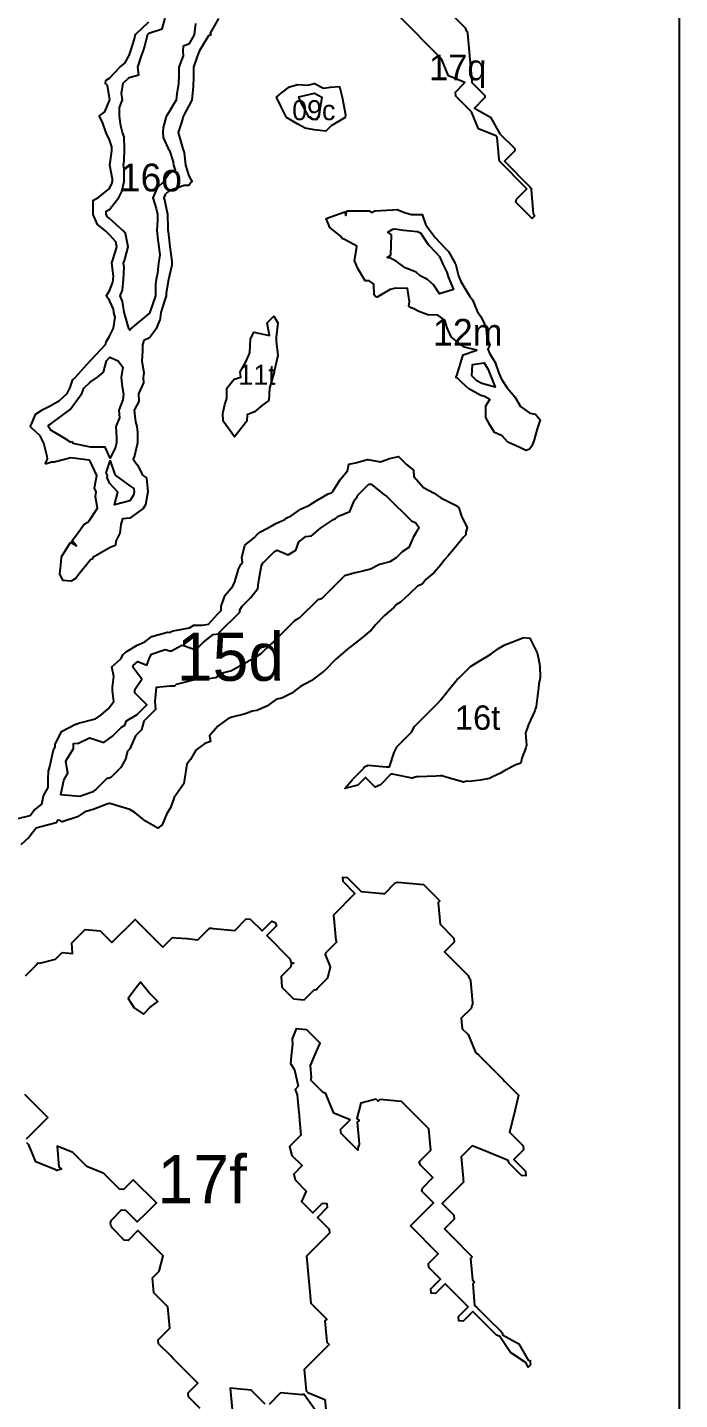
# Model space of a CAD drawing. Header units: millimetres. Extents: x 0 to 500, y 0 to 700.
# Drawn here: x 418.6 to 500, y 436.9 to 608.1 of the extents above; entities that cross this region are included whole.
import ezdxf
from ezdxf.enums import TextEntityAlignment as Align

# ---------------------------------------------------------------- set-up
doc = ezdxf.new("R2010")
doc.units = ezdxf.units.MM
for name, color, linetype in [('CORTE', 1, 'Continuous'), ('GRABADO', 5, 'Continuous'), ('HOJA', 8, 'Continuous')]:
    doc.layers.add(name, color=color, linetype=linetype)

msp = doc.modelspace()

# ---------------------------------------------------------------- linework, layer by layer
at = {"layer": 'CORTE'}
for points in [[(471.73, 609.53), (473.24, 608.03), (473.37, 607.69), (473.5, 607.57), (473.52, 607.32), (473.77, 604.59), (473.79, 604.37), (473.81, 604.15), (474.06, 601.41), (474.08, 601.22), (475.69, 599.61), (475.71, 599.34), (474.41, 598.04), (476.41, 596.91), (477.57, 594.84), (479.43, 592.98), (479.46, 592.71), (478.14, 591.39), (481.32, 588.21), (481.41, 588.06), (481.51, 587.96), (481.47, 587.83), (481.74, 584.9), (481.78, 584.8), (481.89, 584.53), (481.61, 584.24), (481.32, 584.53), (479.56, 586.29), (479.65, 586.67), (480.96, 587.97), (477.53, 591.4), (477.51, 591.64), (477.26, 594.35), (477.06, 594.56), (474.93, 595.43), (474.05, 597.56), (473.83, 597.79), (473.59, 598.03), (472.08, 599.54), (472.03, 600.03), (473.22, 601.22), (471.18, 602.06), (470.3, 604.19), (464.87, 609.63)], [(442.46, 609.22), (441.41, 607.36), (441.5, 607.27), (441.51, 607.27), (441.51, 607.26), (441.52, 607.25), (441.52, 607.24), (441.52, 607.24), (441.52, 607.23), (441.53, 607.22), (441.53, 607.21), (441.53, 607.21), (441.52, 607.2), (441.52, 607.19), (441.52, 607.18), (441.51, 607.18), (441.51, 607.17), (441.51, 607.17), (441.5, 607.16), (441.49, 607.16), (441.48, 607.15), (441.47, 607.14), (441.26, 607.09), (441.22, 607.06), (440.06, 605.15), (439.75, 604.35), (439.34, 603.13), (439.34, 601.56), (439.34, 601.55), (439.3, 601.1), (439.3, 600.68), (439.3, 600.68), (439.14, 599.06), (439.14, 599.05), (439.14, 599.04), (439.14, 599.04), (439.13, 599.03), (438.78, 598.3), (438.78, 598.3), (438.27, 597.41), (438.04, 597), (437.86, 596.24), (437.86, 596.24), (437.43, 594.99), (437.78, 593.81), (438.03, 592.97), (438.2, 592.49), (438.2, 592.48), (438.2, 592.48), (438.2, 592.47), (438.33, 590.93), (438.78, 589.57), (439.01, 589.11), (439.13, 588.91), (439.13, 588.91), (439.14, 588.9), (439.14, 588.89), (439.14, 588.89), (439.14, 588.88), (439.14, 588.87), (439.14, 588.87), (439.14, 588.86), (439.14, 588.85), (439.13, 588.84), (439.13, 588.83), (439.13, 588.83), (439.12, 588.82), (438.96, 588.67), (438.78, 588.39), (438.77, 588.39), (438.77, 588.38), (438.76, 588.37), (438.74, 588.36), (438.74, 588.36), (438.73, 588.36), (438.72, 588.36), (438.2, 588.36), (436.31, 587.73), (435.8, 587.24), (435.63, 586.83), (435.77, 586.38), (435.77, 586.37), (436.1, 584.81), (436.1, 584.81), (436.1, 584.8), (436.16, 582.91), (436.16, 582.91), (436.15, 582.76), (436.17, 582.63), (436.34, 581.14), (436.4, 580.73), (436.65, 578.95), (436.65, 578.94), (436.66, 578.69), (436.66, 578.68), (436.64, 578.43), (436.64, 578.43), (436.63, 578.42), (436.34, 577.2), (436.22, 576.63), (435.93, 574.95), (435.93, 574.61), (435.93, 574.6), (435.93, 574.59), (435.93, 574.59), (435.76, 574.11), (435.28, 572.55), (435.13, 571.53), (435.12, 571.53), (435.12, 571.52), (434.7, 570.5), (434.7, 570.5), (434.69, 570.49), (434.69, 570.49), (433.88, 569.39), (433.88, 569.39), (433.87, 569.38), (433.86, 569.37), (433.16, 569.05), (432.99, 568.48), (432.99, 567.74), (432.92, 566.46), (433.16, 565.04), (433.16, 565.04), (433.16, 565.03), (433.16, 565.02), (433.07, 564.42), (433.12, 563.77), (433.12, 563.77), (433.12, 563.76), (433.12, 563.75), (433.12, 563.75), (433.11, 563.74), (432.5, 562.37), (432.54, 561.47), (432.54, 561.47), (432.54, 561.46), (432.54, 561.45), (432.54, 561.44), (432.53, 561.44), (431.94, 560.33), (432.13, 558.89), (432.26, 558.32), (432.26, 558.32), (432.36, 557.55), (432.36, 557.55), (432.36, 556.27), (432.36, 556.26), (432.36, 556.25), (431.98, 554.65), (431.98, 554.65), (431.83, 554.24), (432.34, 553.52), (432.35, 553.52), (432.98, 552.24), (433.47, 551.92), (433.47, 551.91), (433.48, 551.91), (433.48, 551.91), (433.49, 551.9), (433.49, 551.89), (433.5, 551.88), (433.5, 551.87), (433.5, 551.87), (433.66, 550.16), (433.66, 550.15), (433.66, 550.15), (433.66, 550.14), (433.36, 548.55), (433.35, 548.55), (433.35, 548.54), (433.35, 548.53), (433.35, 548.53), (433.06, 548.07), (433.06, 548.07), (433.05, 548.06), (431.42, 546.89), (431.42, 546.89), (431.41, 546.88), (431.39, 546.87), (431.39, 546.87), (430.51, 546.78), (430.3, 546.06), (430.17, 545), (430.17, 545), (430.17, 544.99), (430.17, 544.98), (430.17, 544.98), (429.64, 544.02), (429.61, 543.53), (429.61, 543.52), (429.6, 543.52), (429.6, 543.51), (429.6, 543.5), (429.6, 543.5), (429.59, 543.49), (429.59, 543.49), (429.58, 543.48), (429.58, 543.48), (429.57, 543.47), (429.56, 543.47), (428.97, 543.21), (426.8, 541.95), (426.76, 541.81), (426.76, 541.81), (426.76, 541.8), (426.76, 541.79), (426.75, 541.79), (426.74, 541.78), (426.73, 541.77), (426.72, 541.76), (426.71, 541.76), (426.71, 541.76), (426.53, 541.73), (425.08, 539.92), (424.7, 539.42), (424.7, 539.41), (424.69, 539.41), (424.69, 539.4), (424.08, 539.01), (424.08, 539.01), (424.07, 539.01), (424.07, 539), (424.06, 539), (424.05, 539), (424.04, 539), (423.09, 539.11), (423.09, 539.11), (423.07, 539.11), (423.06, 539.12), (423.06, 539.12), (423.05, 539.12), (423.05, 539.13), (423.04, 539.14), (423.04, 539.14), (423.03, 539.15), (422.67, 539.93), (422.67, 539.94), (422.66, 539.95), (422.66, 539.95), (422.66, 539.96), (422.66, 539.97), (422.66, 539.97), (422.79, 540.95), (422.86, 542.01), (422.86, 542.01), (422.86, 542.02), (422.86, 542.03), (422.87, 542.03), (422.87, 542.04), (423.98, 543.79), (423.98, 543.8), (423.99, 543.81), (424, 543.82), (424.01, 543.82), (424.02, 543.83), (424.02, 543.83), (424.03, 543.83), (424.04, 543.83), (424.04, 543.83), (424.05, 543.83), (424.06, 543.83), (424.06, 543.83), (424.07, 543.82), (424.07, 543.82), (424.77, 543.41), (424.23, 543.99), (424.23, 543.99), (424.22, 544.01), (424.22, 544.01), (424.21, 544.02), (424.21, 544.03), (424.21, 544.03), (424.21, 544.04), (424.21, 544.05), (424.21, 544.06), (424.21, 544.06), (424.22, 544.07), (424.22, 544.08), (424.67, 544.66), (425.69, 546.12), (425.7, 546.13), (425.71, 546.14), (425.71, 546.14), (425.72, 546.14), (426.16, 546.37), (426.43, 546.65), (427.39, 548.13), (427.12, 549.55), (427.12, 549.55), (427.12, 549.56), (427.12, 549.57), (427.19, 550.14), (427, 550.61), (426.99, 550.62), (426.99, 550.62), (426.99, 550.63), (426.99, 550.64), (426.99, 550.64), (426.99, 550.65), (427.28, 552.18), (426.43, 554.08), (426.39, 554.1), (425.99, 554.16), (424.05, 554.41), (423.08, 554.16), (421.98, 553.85), (421.97, 553.85), (421.97, 553.85), (421.61, 553.85), (420.99, 553.64), (420.98, 553.63), (420.96, 553.63), (420.93, 553.64), (420.92, 553.65), (420.91, 553.66), (420.9, 553.67), (420.9, 553.67), (420.9, 553.68), (420.9, 553.69), (420.89, 553.69), (420.89, 553.7), (420.89, 553.71), (420.89, 553.72), (420.89, 553.72), (420.9, 553.73), (420.9, 553.74), (421.12, 554.24), (421.08, 554.58), (420.68, 556.24), (420.2, 557.15), (419.1, 558.17), (419.1, 558.18), (419.02, 558.25), (419.02, 558.25), (419.01, 558.26), (419.01, 558.27), (419.01, 558.28), (419, 558.28), (419, 558.29), (419, 558.3), (419, 558.31), (419, 558.31), (419, 558.32), (419, 558.33), (419.01, 558.33), (419.08, 558.51), (419.08, 558.51), (419.68, 559.87), (419.69, 559.88), (419.69, 559.89), (419.69, 559.89), (419.7, 559.9), (419.71, 559.9), (419.71, 559.9), (420.54, 560.41), (421.56, 560.93), (422.61, 561.56), (423.58, 562.43), (423.97, 563.17), (424.31, 564.17), (424.31, 564.17), (424.31, 564.18), (424.32, 564.18), (424.32, 564.18), (424.32, 564.19), (424.62, 564.47), (426.43, 566.44), (426.43, 566.45), (426.46, 566.47), (426.46, 566.48), (426.46, 566.48), (426.47, 566.49), (426.47, 566.5), (426.47, 566.5), (426.63, 566.67), (428.35, 568.53), (428.46, 568.86), (428.46, 568.86), (428.46, 568.87), (428.87, 569.57), (429.35, 570.56), (429.58, 571.96), (429.41, 572.55), (429.41, 572.56), (429.35, 572.96), (428.87, 574.04), (428.5, 574.57), (428.49, 574.57), (428.49, 574.58), (428.49, 574.58), (428.48, 574.59), (428.48, 574.6), (428.48, 574.61), (428.48, 574.61), (428.48, 574.62), (428.49, 574.63), (428.49, 574.64), (428.49, 574.65), (428.86, 575.23), (429.29, 576.3), (429.33, 576.65), (429.35, 577.05), (429.14, 578.68), (429.14, 578.68), (429.14, 578.69), (429.14, 578.7), (429.15, 578.71), (429.61, 580.12), (429.78, 580.73), (429.66, 581.35), (428.88, 582.22), (428.37, 582.7), (427.37, 583.49), (427.37, 583.49), (427.36, 583.5), (427.36, 583.51), (427.35, 583.51), (426.83, 584.77), (426.83, 584.78), (426.83, 584.79), (426.83, 584.8), (426.83, 586.49), (426.83, 586.5), (426.83, 586.51), (426.83, 586.51), (426.83, 586.52), (426.84, 586.53), (426.84, 586.54), (426.85, 586.55), (426.86, 586.56), (426.87, 586.56), (427.52, 586.9), (428.87, 588.02), (429.17, 588.64), (429.23, 588.88), (429.23, 589.18), (428.9, 590.9), (428.9, 590.91), (428.9, 590.92), (428.9, 590.92), (429.15, 592.71), (429.16, 592.95), (429.15, 593.19), (428.86, 594.08), (428.47, 594.96), (428.46, 594.96), (427.98, 596.26), (427.62, 597), (427.62, 597), (427.62, 597.01), (427.62, 597.01), (427.62, 597.02), (427.62, 597.03), (427.62, 597.04), (427.62, 597.04), (427.62, 597.05), (427.62, 597.06), (427.63, 597.07), (427.63, 597.07), (427.64, 597.08), (427.64, 597.08), (427.64, 597.08), (428.27, 597.57), (428.86, 598.99), (428.89, 599.07), (428.86, 599.33), (428.62, 600.86), (428.39, 601.05), (428.39, 601.05), (428.38, 601.06), (428.37, 601.07), (428.37, 601.09), (428.37, 601.1), (428.37, 601.1), (428.37, 601.11), (428.37, 601.11), (428.43, 601.47), (428.44, 601.48), (428.44, 601.49), (428.44, 601.49), (428.44, 601.49), (428.45, 601.5), (428.45, 601.51), (428.46, 601.51), (428.46, 601.52), (428.47, 601.52), (428.88, 601.75), (430.18, 603.19), (430.19, 603.2), (430.19, 603.2), (430.77, 603.65), (431.31, 604.6), (431.52, 605.2), (431.98, 606.67), (432.13, 607.24), (432.13, 607.24), (432.13, 607.25), (432.13, 607.26), (432.14, 607.26), (432.14, 607.27), (432.14, 607.27), (433.77, 608.79)], [(417.44, 509.41), (418.97, 509.79), (419.43, 510.41), (420.42, 511.18), (420.65, 512.21), (421.2, 513.25), (421.2, 514.29), (421.27, 515.29), (421.44, 515.89), (421.87, 517.95), (422, 518.23), (422.08, 518.36), (422.08, 518.64), (422.88, 520.26), (424.63, 521.19), (424.78, 521.19), (424.84, 521.22), (424.99, 521.3), (427.12, 521.83), (427.79, 522.29), (428.72, 523.08), (429.42, 523.99), (429.26, 525.34), (429.23, 525.78), (429.41, 527.11), (429.16, 528.34), (430.28, 529.31), (430.57, 529.86), (430.96, 530.18), (432.33, 531.03), (433.26, 531.46), (434.14, 532.1), (436.11, 532.65), (436.33, 532.6), (436.46, 532.67), (436.81, 532.8), (438.83, 533.18), (439.38, 533.5), (440.44, 533.53), (441.23, 533.66), (442.36, 534.9), (442.81, 535.36), (442.81, 535.9), (443.32, 537.27), (444.26, 538.38), (444.52, 538.93), (444.98, 540.49), (445.27, 541.08), (445.45, 541.39), (445.4, 541.95), (445.75, 543.49), (446.95, 544.44), (447.3, 544.85), (447.73, 545.17), (449.13, 545.93), (449.63, 546.19), (450.73, 546.7), (451, 546.93), (451.54, 547.18), (452.78, 548.04), (453.72, 548.47), (454.67, 549.03), (456.15, 549.91), (456.56, 550.03), (456.69, 550.14), (457.69, 551.74), (458.56, 552.79), (458.72, 553.6), (459.55, 553.76), (461.08, 554.18), (461.11, 554.19), (462.69, 553.9), (463.81, 554.33), (464.94, 554.55), (465.92, 553.57), (466.8, 552.85), (466.83, 552.05), (468.05, 550.69), (469.38, 550), (470.22, 549.42), (472.11, 548.45), (472.46, 548.15), (472.81, 547.13), (473.48, 545.67), (473.35, 545.13), (473.32, 544.81), (473.03, 544.52), (472.02, 543.2), (471.1, 542.15), (470.67, 541.66), (470.2, 541.04), (469.36, 540.08), (468.4, 539.24), (467.89, 538.65), (467.28, 538.38), (466.28, 537.39), (465.16, 536.39), (464.7, 536.09), (464.38, 535.77), (463.2, 534.71), (462.03, 533.54), (461.79, 533.24), (461.5, 532.91), (460.29, 531.85), (458.76, 530.68), (458.65, 530.61), (458.57, 530.53), (457.12, 529.26), (455.69, 527.83), (455.69, 527.83), (455.69, 527.82), (455.67, 527.81), (455.59, 527.74), (454.02, 526.58), (452.7, 525.87), (452.22, 525.5), (451.61, 525.04), (450.39, 524.42), (449.69, 524.27), (448.52, 523.43), (447.27, 522.89), (446.67, 522.8), (446.38, 522.67), (445.68, 522.42), (444.12, 522.04), (443.63, 521.82), (442.38, 520.94), (441.36, 519.73), (441.47, 519), (440.76, 518.77), (439.65, 517.92), (438.98, 516.78), (438.52, 516.19), (438.13, 513.75), (438.12, 513.72), (438.11, 513.71), (438.11, 513.7), (436.94, 512.01), (436.47, 510.73), (436.04, 510.03), (435.42, 508.59), (434.88, 508.18), (433.38, 509.08), (432.03, 510.16), (431.4, 510.54), (428.91, 511.27), (428.83, 511.29), (428.68, 511.21), (426.83, 510.51), (425.81, 510.22), (424.88, 509.59), (422.97, 508.99), (422.71, 509.13), (422.38, 509.19), (422.2, 508.85), (420.31, 508.38), (419.72, 508.2), (418.81, 507.05), (417.8, 506.12)], [(418.4, 489.76), (419.77, 491.14), (419.8, 491.24), (419.93, 491.38), (420.17, 491.36), (422.13, 491.85), (422.96, 492.68), (424.27, 492.56), (424.15, 493.87), (425.84, 495.56), (427.24, 495.43), (427.71, 495.39), (429.16, 493.93), (432.05, 496.81), (434.07, 494.79), (435.51, 493.35), (436.72, 494.57), (437.19, 494.53), (438.56, 494.41), (439.89, 494.28), (441.33, 495.72), (441.58, 495.7), (441.8, 495.68), (444.5, 495.43), (445.94, 496.88), (446.44, 496.83), (447.9, 495.37), (449.12, 496.6), (449.53, 496.43), (449.7, 496.02), (448.48, 494.79), (451.43, 491.84), (451.51, 491.48), (451.85, 491.34), (451.53, 491.25), (451.51, 490.91), (450.27, 489.67), (450.39, 488.36), (451.84, 486.91), (453.15, 486.79), (454.39, 488.03), (454.74, 488.05), (454.77, 488.17), (456.11, 489.51), (456.45, 490.9), (455.83, 492.42), (455.86, 492.64), (457.22, 494), (457.14, 494.19), (456.89, 496.93), (456.87, 497.15), (456.85, 497.4), (456.85, 497.4), (459.5, 500.06), (458.04, 501.52), (457.99, 502.07), (458.54, 502.02), (460.27, 500.29), (462.98, 500.04), (463.17, 500.02), (464.5, 501.36), (464.85, 501.44), (466.23, 501.32), (467.59, 501.2), (468.06, 501.15), (469.57, 499.64), (469.8, 499.4), (470.09, 499.11), (469.87, 498.89), (470.11, 496.22), (471.84, 494.49), (471.89, 493.99), (470.67, 492.77), (472.11, 491.33), (473.61, 489.83), (473.75, 489.5), (473.88, 489.37), (473.9, 489.13), (474.15, 486.39), (474.17, 486.14), (474.06, 486.03), (473.98, 485.71), (472.75, 484.48), (472.87, 483.17), (473.61, 482.44), (474.48, 480.32), (474.7, 480.09), (474.94, 479.86), (477.93, 476.87), (478.16, 476.64), (478.4, 476.4), (479.92, 474.88), (479.83, 474.52), (479.48, 473.09), (479.26, 472.21), (478.77, 470.26), (478.98, 470.06), (480.49, 468.55), (480.53, 468.05), (479.32, 466.84), (480.78, 465.38), (480.83, 464.83), (480.27, 464.88), (478.75, 466.4), (478.62, 466.72), (478.31, 466.84), (476.2, 467.71), (475.49, 468), (474.13, 468.57), (472.75, 467.19), (473, 464.48), (473.01, 464.27), (473.04, 464.02), (470.38, 461.36), (471.84, 459.9), (471.89, 459.4), (470.67, 458.19), (472.11, 456.75), (473.6, 455.26), (473.84, 455.02), (474.13, 454.73), (473.9, 454.5), (474.15, 451.83), (474.42, 451.56), (474.19, 451.33), (474.43, 448.66), (474.65, 448.44), (476.14, 446.95), (477.64, 445.46), (477.89, 445.2), (477.91, 445), (479.96, 443.84), (481.11, 441.8), (481.35, 441.78), (481.37, 441.5), (481.4, 441.25), (481.1, 440.94), (480.91, 441.38), (480.88, 441.47), (478.89, 442.78), (477.59, 444.77), (477.5, 444.8), (477.15, 444.95), (474.2, 447.89), (472.99, 446.67), (472.46, 446.72), (472.41, 447.25), (473.63, 448.47), (470.75, 451.35), (469.53, 450.13), (469, 450.18), (468.95, 450.71), (470.17, 451.93), (468.71, 453.39), (468.66, 453.88), (469.88, 455.1), (466.42, 458.56), (469.3, 461.44), (467.83, 462.91), (467.93, 463.28), (469.23, 464.59), (467.66, 466.16), (467.5, 466.55), (468.95, 468), (468.71, 470.68), (465.51, 473.88), (465.29, 474.1), (462.61, 474.34), (462.39, 474.12), (462.13, 474.38), (460.23, 473.9), (459.75, 471.99), (460.01, 471.73), (459.78, 471.51), (460.03, 468.8), (459.96, 468.54), (459.89, 468.5), (459.86, 468), (459.27, 468.59), (457.76, 470.1), (457.71, 470.6), (458.9, 471.79), (456.86, 472.62), (455.98, 474.77), (455.85, 475.08), (455.53, 475.21), (454, 476.74), (454.08, 477.09), (453.95, 478.57), (454.42, 479.67), (455.15, 481.36), (454.94, 481.56), (453.47, 483.03), (452.18, 483.15), (451.83, 482.33), (451.66, 481.91), (451.72, 481.24), (451.55, 479.76), (451.45, 478.82), (451.95, 478.05), (452.42, 475.99), (452.02, 475.59), (452.29, 474.92), (452.46, 473.1), (452.52, 472.42), (452.58, 471.74), (452.75, 469.9), (451.31, 468.46), (451.63, 467.36), (452.9, 466.09), (451.85, 465.04), (452.02, 464.3), (453.4, 462.92), (452.84, 461.61), (454.24, 460.21), (455.45, 461.42), (455.99, 461.38), (456.03, 460.85), (454.82, 459.63), (456.28, 458.17), (456.32, 457.67), (453.44, 454.79), (453.57, 453.46), (453.69, 452.09), (453.73, 451.66), (453.85, 450.29), (453.97, 448.95), (455.97, 446.95), (455.75, 446.72), (455.99, 444.05), (456.26, 443.78), (456.01, 443.53), (453.15, 440.67), (453.4, 438), (453.6, 437.79), (455.75, 436.91), (455.93, 434.92)], [(418.51, 469.44), (421.17, 472.1), (418.29, 474.98)], [(440.19, 435.79), (438.73, 437.25), (438.69, 437.74), (439.9, 438.96), (436.74, 442.13), (436.5, 442.36), (434.99, 443.87), (434.94, 444.37), (436.38, 445.81), (436.14, 448.49), (434.41, 450.22), (434.37, 450.68), (434.24, 452.08), (435.07, 452.91), (435.55, 454.84), (432.41, 457.98), (431.2, 456.76), (430.7, 456.81), (429.18, 458.33), (429.04, 458.68), (428.98, 458.81), (429.01, 458.94), (429.1, 459.28), (430.38, 460.56), (430.88, 460.52), (432.33, 459.06), (433.53, 460.25), (434.72, 461.44), (431.84, 464.32), (430.62, 463.1), (430.13, 463.15), (428.15, 465.12), (426.03, 465.99), (424.3, 467.72), (422.32, 468.54), (422.56, 465.95), (422.87, 465.64), (422.42, 465.53), (422.29, 465.5), (422.16, 465.55), (421.82, 465.69), (419.68, 466.57), (418.8, 468.7), (418.56, 468.95)], [(448.28, 436.34), (446.55, 438.07), (443.93, 438.31), (444.17, 435.69)], [(454.48, 435.65), (453.11, 437.56), (452.94, 437.49), (450.22, 437.74), (448.78, 436.3)]]:
    msp.add_lwpolyline(points, dxfattribs=at)
for points in [[(450.95, 596.86), (450.69, 597.37), (450.28, 598.17), (449.71, 599.38), (450.3, 599.88), (451.32, 600.68), (452.38, 600.96), (453.6, 600.9), (454.44, 601.1), (455.58, 600.51), (456.46, 600.63), (457.57, 600.71), (457.91, 599.38), (458.33, 597.21), (458.26, 596.87), (456.51, 595.82), (455.87, 595.14), (454.42, 595.3), (453.29, 595.51), (452.35, 596.02), (450.95, 596.86)], [(471.16, 580.14), (471.95, 578.74), (472.03, 578.59), (472.43, 577.09), (472.71, 576.4), (473.33, 575.35), (473.77, 574.6), (474.18, 574.12), (474.75, 572.68), (475.16, 572.08), (475.66, 571.11), (475.82, 570.85), (475.95, 569.49), (476.34, 568.45), (476.07, 567.96), (476.3, 567.47), (477.01, 566.29), (477.46, 564.97), (477.79, 564.2), (478.5, 563.14), (478.99, 562.53), (479.43, 562.02), (480.15, 560.82), (481.32, 559.98), (482.03, 559.85), (482.59, 559.14), (482.25, 558.01), (481.85, 556.66), (481.58, 555.85), (481.27, 555.47), (480.88, 555.3), (480.57, 555.45), (480.07, 555.69), (478.58, 556.35), (477.86, 557.14), (476.89, 557.56), (476.33, 558.53), (475.81, 559.42), (475.81, 560.89), (476.32, 561.68), (475.66, 562.05), (475.19, 562.18), (473.71, 563.01), (472.83, 563.81), (472.23, 564.37), (472.21, 564.37), (472.08, 564.43), (472.15, 564.58), (472.22, 564.68), (472.98, 567.23), (474.7, 567.85), (473.16, 568.2), (472.61, 568.59), (471.5, 569.48), (470.99, 570.63), (470.71, 571.57), (469.82, 572.19), (468.57, 572.24), (467.47, 572.65), (466.74, 573.02), (466.53, 573.11), (466.21, 573.33), (466.29, 573.85), (466.04, 575.52), (464.57, 575.58), (463.87, 575.4), (462.25, 574.44), (462.12, 574.48), (461.91, 574.74), (461.84, 576.07), (461.28, 576.49), (460.76, 576.48), (459.84, 578.01), (459.45, 579.03), (459.68, 580.47), (459.73, 580.79), (458.8, 581.31), (458.1, 581.69), (457.87, 581.78), (457.82, 581.99), (456.34, 583.14), (455.91, 584.25), (458.25, 585.08), (458.35, 584.65), (458.47, 585.22), (461.26, 585.22), (461.57, 585.02), (461.97, 585.22), (464.21, 585.32), (464.75, 585.39), (465.67, 585.02), (466.56, 584.76), (467.88, 584.77), (468.31, 583.54), (468.61, 583.05), (469.5, 581.87), (470.65, 580.65), (470.9, 580.39), (471.16, 580.14)], [(449.41, 565.1), (448.83, 563.07), (448.76, 561.56), (447.98, 560.99), (446.95, 560.13), (446.03, 559.75), (445.99, 558.98), (444.46, 557.02), (443.07, 558.99), (443.02, 559.91), (443.27, 561.07), (443.51, 561.79), (443.51, 563.11), (444.42, 564.2), (445.25, 564.45), (445.16, 565.14), (445.88, 566.39), (446.24, 567.19), (446.39, 567.55), (446.48, 569.22), (446.86, 570.09), (448.84, 569.65), (448.54, 571.26), (449.37, 572.08), (449.88, 571.26), (449.67, 569.4), (449.66, 569.2), (449.67, 569.01), (449.88, 567.16), (449.42, 565.15), (449.42, 565.15), (449.41, 565.1)], [(460.61, 515.68), (460.67, 515.83), (461.16, 516.07), (463.41, 515.86), (463.82, 515.83), (464.4, 517.63), (464.77, 518.38), (465.67, 519.28), (466.56, 520.17), (466.94, 520.88), (469.83, 523.77), (470.17, 524.18), (471.12, 525.35), (472.26, 526.74), (472.47, 526.9), (473.91, 528.35), (475.2, 529.14), (475.71, 529.45), (476.46, 529.91), (477.4, 530.63), (478.18, 531.08), (479.4, 531.54), (480.52, 531.97), (481.33, 531.9), (482.23, 530.08), (482.38, 529.34), (482.57, 528.41), (482.6, 526.96), (482.43, 526.16), (482.38, 525.7), (482.12, 523.36), (482.04, 523.13), (482, 523.04), (481.95, 522.84), (481.15, 521.14), (480.76, 520.03), (480.9, 518.54), (480.8, 518.22), (480.3, 516.92), (480.19, 516.3), (479.59, 516.11), (478.2, 515.37), (477.64, 515.07), (476.59, 514.55), (476.28, 514.4), (475.12, 514.18), (473.74, 514.03), (473.46, 514.05), (473.04, 513.95), (470.88, 514.57), (470.34, 514.72), (470.25, 514.73), (470.16, 514.72), (469.62, 514.68), (467.4, 514.61), (467.13, 514.58), (466.63, 514.45), (464.17, 514.94), (463.97, 514.93), (462.67, 513.62), (462.03, 513.31), (460.83, 514.51), (459.86, 513.54), (458.24, 513.14), (459.18, 514.25), (460.61, 515.68)], [(433.11, 485), (433.91, 485.8), (434.9, 486.58), (433.83, 487.65), (432.74, 488.96), (431.88, 487.84), (431.18, 486.93), (431.95, 485.76), (433.11, 485)]]:
    msp.add_lwpolyline(points, close=True, dxfattribs=at)
at = {"layer": 'GRABADO'}
msp.add_lwpolyline([(439.58, 608.57), (439.44, 607.19), (438.77, 606.02), (438.04, 605.74), (438, 605.18), (438.05, 604.55), (437.53, 603.13), (437.53, 602.15), (437.47, 601.09), (437.26, 599.82), (437.17, 599.04), (436.9, 598.56), (436.33, 597.57), (435.95, 597), (435.58, 595.61), (435.54, 594.99), (435.58, 594.37), (436.2, 592.98), (436.34, 592.73), (436.83, 591.33), (436.86, 590.93), (437.07, 590.28), (436.32, 589.89), (435.6, 588.83), (434.8, 588.07), (434.29, 586.83), (434.7, 585.49), (434.84, 584.81), (434.87, 583.99), (434.78, 582.76), (434.91, 581.58), (435.01, 580.73), (435.13, 579.69), (434.99, 578.68), (434.87, 577.45), (434.69, 576.63), (434.6, 576.06), (434.6, 574.6), (433.91, 572.56), (433.91, 572.55), (433.9, 572.54), (433.88, 572.49), (431.45, 570.47), (431.45, 570.47), (431.41, 570.31), (431.26, 570.5), (431.28, 570.55), (430.7, 572.56), (430.5, 573.92), (430.2, 574.61), (430.48, 575.31), (430.48, 575.31), (430.62, 576.65), (430.68, 578.16), (430.61, 578.69), (430.77, 579.16), (431.21, 580.73), (430.88, 582.37), (430.57, 582.71), (428.88, 584.27), (428.58, 584.51), (428.47, 584.78), (428.47, 585.17), (428.88, 585.38), (430.03, 586.88), (430.39, 587.63), (430.7, 588.88), (430.7, 590.4), (430.6, 590.91), (430.68, 591.44), (430.75, 592.95), (430.68, 594.46), (430.51, 594.97), (430.28, 595.83), (430.13, 597.02), (430.13, 598.1), (430.47, 599.07), (430.37, 599.84), (430.59, 601.14), (431.34, 601.86), (432.51, 602.19), (432.42, 603.15), (432.83, 604.44), (433.1, 605.2), (433.24, 605.63), (433.66, 607.26), (433.78, 607.38), (435.43, 607.92), (435.83, 609.26)], dxfattribs=at)
for points in [[(454.22, 596.63), (453.8, 596.86), (452.66, 598.92), (452.48, 599.42), (454.44, 599.88), (455.37, 599.4), (455.07, 597.59), (454.98, 596.88), (454.68, 596.57), (454.42, 596.6), (454.22, 596.63)], [(470.98, 577.55), (471.14, 576.97), (471.8, 575.39), (470.05, 574.85), (469.34, 575.96), (468.56, 576.66), (467.63, 577.1), (467.14, 577.55), (465.77, 578.11), (464.63, 578.94), (464.15, 579.18), (464.05, 579.27), (463.51, 579.38), (463.96, 579.68), (464.04, 582.22), (463.58, 582.57), (464.24, 582.94), (464.53, 582.98), (464.71, 582.91), (465.54, 582.8), (467.32, 582.63), (467.67, 582.47), (468.65, 581.01), (469.58, 580), (470.03, 579.51), (470.48, 578.56), (470.98, 577.55)], [(423.98, 560.41), (425.43, 562.42), (425.65, 563.07), (426.44, 563.82), (427.35, 564.48), (428.1, 565.1), (428.5, 566.49), (428.91, 566.95), (429.94, 566.52), (430.54, 565.71), (430.33, 564.42), (430.43, 563.25), (430.61, 562.39), (430.55, 561.62), (430.04, 560.33), (430.13, 559.39), (429.64, 558.29), (429.75, 556.89), (429.75, 556.26), (429.63, 555.72), (428.93, 554.35), (428.31, 555.72), (426.48, 555.72), (424.34, 556.2), (424.24, 556.38), (424.02, 556.35), (423.3, 556.79), (421.54, 557.86), (421.39, 558.14), (421.23, 558.29), (421.33, 558.52), (421.55, 558.66), (423.97, 560.41), (423.98, 560.41)], [(474.06, 564.62), (474.15, 566.06), (475.61, 566.25), (476.12, 565.41), (476.31, 564.86), (477.01, 563.22), (475.33, 563.67), (474.71, 564.02), (474.06, 564.62)], [(429.58, 552.24), (431.42, 550.91), (431.91, 550.58), (431.96, 550.15), (431.88, 549.76), (431.42, 549.04), (429.48, 548.55), (429.9, 550.13), (428.87, 551.24), (428.57, 551.95), (428.61, 552.18), (428.47, 552.51), (428.93, 554.04), (429.43, 552.57), (429.58, 552.24)], [(434.51, 523.98), (434.55, 523.52), (434.6, 523.01), (433.15, 521.56), (432.88, 520.48), (432.11, 519.71), (431.42, 518.11), (431.13, 517.82), (431.05, 517.52), (430.9, 516.89), (430.29, 515.76), (429.04, 514.51), (428.7, 514.37), (428.56, 514.42), (427.2, 513.06), (426.69, 512.68), (425.61, 512.3), (425.17, 512.15), (422.79, 512.36), (423.16, 514.18), (423.67, 515.07), (423.41, 516.5), (423.51, 516.72), (424.39, 518.15), (424.38, 518.76), (424.99, 518.79), (426.39, 519.48), (426.77, 519.36), (428.14, 518.9), (429.24, 519.68), (430.36, 520.8), (430.76, 521.03), (430.99, 521.57), (432.31, 522.38), (433.52, 523.59), (432.03, 525.08), (432.03, 525.48), (432.9, 526.79), (431.76, 528.3), (431.88, 528.55), (432.41, 528.97), (433.52, 528.51), (433.85, 529.44), (434.12, 529.89), (435.8, 530.48), (436.54, 530.29), (437.91, 531.01), (438.24, 530.94), (439.66, 530.44), (440.6, 531.38), (441.8, 532.35), (442.43, 532.45), (442.57, 532.6), (445.12, 535.15), (445.11, 535.45), (445.41, 535.88), (446.51, 536.98), (447.39, 538.08), (447.45, 538.86), (447.84, 540.95), (447.97, 541.16), (447.96, 541.27), (448.07, 541.34), (449.45, 542.72), (449.78, 542.87), (451.17, 542.3), (452.13, 542.89), (452.49, 543.92), (453.37, 544.58), (454.07, 544.68), (455.2, 545.61), (456.83, 546.69), (456.95, 546.76), (457.01, 546.79), (457.46, 547.11), (458.85, 547.71), (459.45, 549.1), (459.76, 549.54), (459.78, 549.62), (459.87, 549.75), (461.24, 551.13), (461.52, 551.12), (463.11, 549.83), (463.49, 549.59), (466.55, 546.53), (467.08, 546.27), (467.51, 545.67), (467.19, 545.16), (466.76, 544.45), (466.23, 543.22), (465.38, 542.66), (464.64, 541.91), (463.85, 541.42), (462.54, 541.1), (461.42, 540.5), (460.79, 540.34), (460.48, 540.26), (459.54, 540.03), (458.19, 539.69), (455.31, 536.81), (454.85, 536.69), (452.55, 534.39), (452.17, 534.18), (451.95, 534.07), (449.25, 531.36), (449.07, 531.25), (447.77, 529.95), (446.73, 529.26), (446.12, 529), (445.98, 528.86), (445.72, 528.72), (444.09, 527.84), (443.09, 527.59), (442.08, 526.97), (440.73, 526.75), (439.99, 526.96), (439.48, 526.69), (437.85, 526.28), (437.18, 526.11), (436.96, 525.89), (436.46, 525.93), (434.7, 525.74), (434.51, 523.98)]]:
    msp.add_lwpolyline(points, close=True, dxfattribs=at)
at = {"layer": 'HOJA'}
msp.add_lwpolyline([(0, 0), (500, 0), (500, 700), (0, 700)], close=True, dxfattribs=at)

# ---------------------------------------------------------------- texts
at = {"layer": 'GRABADO'}
for s, height, p in [('17q', 3.206, (472.33, 603.11)), ('09c', 2.5, (454.36, 597.77)), ('16o', 3.473, (434.04, 589.37)), ('12m', 3.335, (473.57, 570.06)), ('11t', 2.5, (447.27, 564.77)), ('15d', 6, (443.96, 529.58)), ('16t', 3.045, (474.8, 521.99)), ('17f', 6, (440.43, 464.4))]:
    msp.add_text(s, height=height, dxfattribs=at).set_placement(p, align=Align.MIDDLE_CENTER)

doc.saveas('drawing.dxf')
